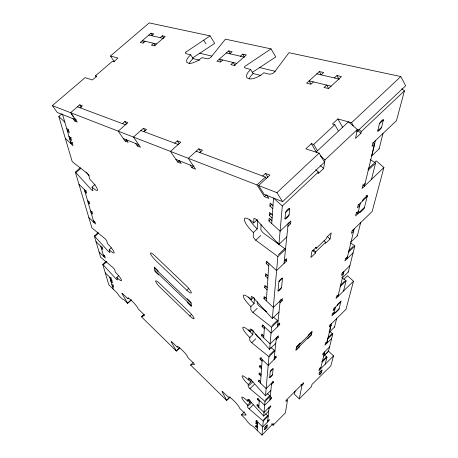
<?xml version="1.0" encoding="UTF-8"?>
<svg xmlns="http://www.w3.org/2000/svg" width="458" height="458" viewBox="0 0 458 458"><rect width="100%" height="100%" fill="white"/><g stroke="black" fill="none" stroke-linecap="round" stroke-linejoin="round"><path stroke-width="0.69" d="M322.031 370.012C316.673 373.476 319.89 378.411 322.031 370.012L319.713 372.343M249.364 399.473L247.692 401.134A8.37 1.437 45.9 0 0 241.721 397.344A8.37 1.437 45.9 0 0 247.555 405.067L247.503 406.721A2.364 0.401 45.9 0 0 249.152 408.902L262.766 420.593A2.387 0.406 45.7 0 1 263.253 421.045L262.01 435.1L253.795 427.045A2.267 0.366 45.8 0 0 252.266 425.888A4.528 0.733 45.9 0 1 249.232 423.598A4.528 0.733 45.9 0 1 246.249 419.986A2.256 0.366 45.9 0 0 244.755 418.177L241.395 414.879A2.25 0.366 45.9 0 1 241.463 414.799L246.078 415.091A2.29 0.378 45.9 0 0 244.475 412.99L239.626 408.238A7.992 1.311 46 0 0 233.975 400.83A7.992 1.311 46 0 0 228.37 397.212L223.573 392.517A2.267 0.372 46.2 0 0 221.998 391.504L226.636 400.252A2.238 0.361 46.1 0 1 226.704 400.469L230.139 397.086M247.692 401.134L247.749 399.416A2.422 0.418 45.9 0 1 249.478 400.51L263.207 415.555A2.433 0.424 45.7 0 0 263.699 416.059L268.726 411.026M249.742 378.669L248.402 379.991A8.914 1.637 45.9 0 0 242.03 376.132A8.914 1.637 45.9 0 0 248.253 384.462L248.19 386.346A2.519 0.458 45.9 0 0 249.948 388.693L264.478 400.956A2.542 0.464 45.7 0 1 264.993 401.437L263.699 416.059M248.402 379.991L248.471 378.033A2.582 0.481 45.9 0 1 250.32 379.144L264.976 395.225A2.599 0.481 45.7 0 0 265.497 395.758L270.861 390.422M252.072 329.703L250.034 331.684A10.156 2.141 46.1 0 0 242.74 327.756A10.156 2.141 46.1 0 0 249.833 337.529L249.753 339.979A2.862 0.595 46 0 0 251.751 342.721L268.365 356.198A2.897 0.601 45.8 0 1 268.961 356.73L265.497 395.758M253.32 297.597L251.11 299.727A10.975 2.513 46.2 0 0 243.204 295.811A10.975 2.513 46.2 0 0 250.881 306.568L250.784 309.436A3.092 0.698 46.1 0 0 252.942 312.453L270.936 326.657A3.126 0.71 45.9 0 1 271.577 327.224L269.619 349.311A2.971 0.635 45.8 0 1 269.018 348.704L252.244 330.258A2.943 0.63 46.1 0 0 250.16 329.004L250.034 331.684M257.184 219.708L253.698 222.983A12.95 3.521 46.7 0 0 244.32 219.325A12.95 3.521 46.7 0 0 253.377 232.555L253.24 236.546A3.635 0.973 46.6 0 0 255.782 240.238L277.084 255.959A3.681 0.99 46.2 0 1 277.846 256.6L272.35 318.522A3.217 0.75 45.9 0 1 271.697 317.863L253.52 297.843A3.189 0.744 46.2 0 0 251.253 296.572L251.11 299.727M247.555 405.067L250.034 402.605L250.12 400.635M248.253 384.462L250.892 381.858L251.007 379.161M249.833 337.529L252.85 334.592L253.028 330.292M250.881 306.568L254.138 303.431L254.367 297.918M253.377 232.555L257.219 228.931L257.596 219.846M253.698 222.983L253.892 218.546A3.773 1.048 46.7 0 1 256.589 219.811L278.155 243.639A3.819 1.059 46.3 0 0 278.928 244.406L286.788 236.906M257.316 301.839L257.247 303.196A3.086 0.716 46.1 0 0 259.4 306.219L266.676 311.904M261.094 224.506L260.86 229.355A3.63 1.002 46.6 0 0 263.384 233.053L284.744 248.637A3.675 1.019 46.2 0 1 285.506 249.272L277.846 256.6M257.339 428.075L255.724 426.49L255.787 425.493L257.425 427.102M257.573 425.013L255.925 423.392L255.988 422.379L257.631 423.982M257.694 423.049L256.051 421.44L256.114 420.404L262.737 426.885L269.201 420.398L269.315 419.362L267.695 420.982M268.989 408.502L270.678 406.813L270.798 405.679L264.014 412.458L257.064 405.691L257.138 404.546L258.879 406.24M259.228 401.3L257.453 399.582L257.533 398.391L264.65 405.301L271.594 398.38L271.72 397.178L269.985 398.912M271.485 384.451L273.3 382.642L273.443 381.319L266.132 388.579L258.633 381.337L258.718 380.008L260.596 381.817M261.003 376.064L259.091 374.226L259.176 372.835L261.1 374.684M261.512 368.799L259.56 366.927L259.652 365.473L261.615 367.356M262.056 361.093L260.058 359.181L260.155 357.664L268.193 365.352L276.014 357.641L276.18 356.112L274.222 358.041M276.145 339.51L278.206 337.489L278.39 335.783L270.1 343.912L261.564 335.817L261.673 334.094L263.814 336.126M264.335 328.672L262.153 326.611L262.274 324.808L271.056 333.109L279.586 324.768L279.786 322.947L277.645 325.037M279.952 302.824L282.208 300.631L282.431 298.576L273.334 307.404L263.957 298.622L264.089 296.549L266.442 298.748M267.077 289.742L264.672 287.504L264.816 285.317L267.226 287.567M267.884 278.258L265.417 275.968L265.566 273.666L268.044 275.968M268.749 265.938L266.212 263.596L266.367 261.157L276.603 270.604L286.502 261.094L286.771 258.633L284.286 261.014M287.882 226.384L290.549 223.847L290.859 220.962L280.096 231.187L268.955 221.048L269.138 218.128L271.938 220.67M272.126 217.979L269.315 215.426L269.504 212.443L272.333 215.008M272.779 208.699L269.917 206.111L270.111 203.014L272.997 205.613M257.178 430.365L257.768 422.024M258.799 407.38L259.308 400.115M260.505 383.146L262.159 359.582M263.694 337.832L264.461 326.875M266.298 300.814L268.92 263.516M271.731 223.573L273.523 198.068L282.334 205.997L278.928 244.406M277.434 243.742L277.554 242.316M264.678 429.472L264.976 427.177L267.209 424.938L266.962 427.303L264.695 429.518L267.06 427.079M269.688 377.449L270.249 371.61A2.055 0.338 -46.7 0 1 271.731 369.658A2.055 0.338 -46.7 0 1 273.111 368.782L272.499 374.667A2.021 0.326 -46.7 0 1 271.039 376.579A2.021 0.326 -46.7 0 1 269.688 377.449L272.499 374.667M278.017 290.933L278.911 281.681A2.582 0.538 -47.2 0 1 280.794 279.094A2.582 0.538 -47.2 0 1 282.5 278.218L281.538 287.532A2.53 0.515 -47.2 0 1 279.695 290.046A2.53 0.515 -47.2 0 1 278.017 290.933L281.538 287.532M267.587 422.018L269.104 407.368M269.859 400.103L271.623 383.134M274.067 359.564L276.323 337.809M277.456 326.852L280.164 300.78M284.034 263.464L288.179 223.515M271.623 423.879L273.06 425.282L273.306 423.301L262.01 435.1M315.762 169.752L318.356 172.036L318.11 173.691L323.634 168.481L324.985 159.928L357.343 129.477L348.412 121.839L316.06 152.125M300.145 343.74L300.276 342.979L296.538 346.672L295.937 350.416L299.635 346.752L299.761 346.002M315.247 247.349L316.306 248.305L316.507 247.102L311.835 251.614L310.885 257.511L315.499 253.051L315.699 251.871L325.678 242.23L324.109 240.816M295.089 390.88L294.483 394.298L299.286 398.901L311.486 386.626L311.99 384.411L330.836 365.885L333.521 355.866L328.541 351.217L324.533 355.231M307.765 338.084L307.621 338.846L311.291 335.21L312.047 331.329L308.337 334.998L308.194 335.771M325.678 242.23L325.455 243.427L330.029 239.007L331.22 232.904L326.588 237.376L326.359 238.595L316.306 248.305M299.286 398.901L301.931 385.407L303.528 383.81L303.757 382.642L286.084 400.361L285.912 401.471L287.521 399.857L285.454 412.813L273.06 425.282M357.343 129.477L355.511 138.408L360.915 133.312L361.288 131.555L404.431 90.873L401.838 88.715M324.625 351.881L320.543 368.885L319.713 368.106M329.617 331.357L332.296 333.401A2.49 0.635 45.1 0 1 332.823 333.853L327.745 338.909L326.651 343.46L325.632 342.51M329.869 330.069L331.008 325.323L329.989 324.379M335.359 307.215L333.727 314.016L332.697 313.066M343.941 271.491L337.918 296.566L336.911 295.65M354.171 228.937L346.975 258.879L345.939 257.951M360.377 203.094L357.818 213.754L356.358 212.472M373.024 142.627L374.587 143.961L364.431 186.234L362.81 184.826M331.374 323.8L326.983 342.074L325.3 343.752L324.974 345.132L331.666 338.456M375.371 140.692L371.707 155.938L379.138 148.856L382.997 133.45M335.531 312.23L335.33 313.032L338.926 309.476L341.061 300.94L337.397 304.564L337.191 305.4M360.051 211.596L359.748 212.85L364.196 208.545L367.539 195.182L362.976 199.585L362.656 200.896M325.226 364.184L326.972 357.217A2.342 0.561 45.1 0 0 326.48 356.788L324.476 355.219M323.606 356.124L328.46 351.269L332.823 333.853M329.084 331.981A2.542 0.653 45.1 0 0 329.348 332.239L334.512 327.098L336.647 318.568M343.546 291.019L346.099 280.806A2.84 0.83 45.2 0 0 345.498 280.307L341.731 277.588M342.429 277.794L348.298 272.029L354.824 245.963A3.063 0.973 45.3 0 0 354.177 245.436L350.668 242.998M350.731 241.566A3.143 1.002 45.4 0 0 351.063 241.876L357.395 235.71L360.669 222.628M371.478 179.467L375.577 163.094A3.584 1.345 45.7 0 0 374.799 162.504L370.345 159.682M343.935 279.191L347.456 275.727L353.502 281.195L345.979 309.299L329.611 325.552L329.256 327.069L331.008 325.323M374.192 162.842L376.236 160.89L383.924 167.508L372.159 211.476L351.996 231.044L351.441 233.38L353.605 231.284L352.288 230.111M404.431 90.873L396.462 120.666L372.823 143.114L372.051 146.371L374.587 143.961M249.186 78.696L250.423 76.446L253.091 73.526L260.888 75.467M189.286 63.307L190.534 61.252L193.087 58.578L199.579 60.193M185.948 52.046L210.085 35.879L214.705 43.39L192.509 58M319.129 374.77L321.43 372.451M263.596 419.763L267.712 415.641A2.387 0.418 45.7 0 1 268.199 416.087L263.253 421.045M322.501 360.772L326.48 356.788M326.972 357.217L322.197 361.997A2.347 0.55 45.1 0 0 321.705 361.568M320.829 367.682L319.26 369.257L318.98 370.453L333.521 355.866M264.879 427.4L267.277 424.99M329.537 346.975L322.987 353.519L322.678 354.824L324.31 353.192M256.051 421.44L257.053 420.433M255.925 423.392L256.72 422.597M255.724 426.49L256.715 425.499M257.064 405.691L258.003 404.752M265.354 400.08L269.745 395.706A2.542 0.475 45.7 0 1 270.266 396.181L264.993 401.437M328.065 337.615L332.296 333.401M248.322 405.908L251.608 402.645M241.395 414.879L244.412 411.874M257.453 399.582L258.415 398.626M249.152 408.902L253.251 404.826M249.948 388.693L254.316 384.376M258.633 381.337L259.629 380.352M270.249 371.61L273.111 368.782M340.849 301.782L333.527 309.024L333.138 310.673L334.964 308.864L333.985 307.971M296.418 347.427L311.898 332.113L311.446 334.437L296.057 349.672M334.111 312.402L332.302 314.194L331.924 315.802L339.126 308.663M338.342 294.815L336.453 296.675L336.04 298.421L353.502 281.195M259.091 374.226L260.104 373.224M249.066 385.481L252.953 381.646M269.619 349.311L275.756 343.282M260.058 359.181L261.518 357.744M269.373 355.213L274.376 350.284A2.891 0.624 45.7 0 1 274.972 350.811L268.961 356.73M340.7 285.031L344.542 281.252M346.099 280.806L340.346 286.473A2.845 0.813 45.2 0 0 340.042 286.21M259.56 366.927L260.986 365.518M227.42 399.479L229.876 397.063M349.895 265.657L341.954 273.443L341.496 275.39L343.471 273.449L342.492 272.556M253.091 73.526L250.658 69.496C248.591 71.54 245.511 74.454 246.828 77.637C249.192 80.093 253.085 78.633 255.845 77.728A12.32 5.238 -31.6 0 0 263.894 72.736C267.174 73.875 271.376 75.358 274.17 72.41L288.998 52.71L400.802 76.56L405.662 85.772L356.725 131.858M251.751 342.721L255.736 338.84M261.564 335.817L262.6 334.798M272.018 325.598L277.434 320.319A3.12 0.727 45.8 0 1 278.075 320.881L271.577 327.224M348.91 250.572L353.141 246.444M354.824 245.963L348.624 252.014A3.069 0.95 45.3 0 0 348.298 251.734M347.473 256.795L345.424 258.799L344.931 260.877L353.089 252.902M262.153 326.611L263.602 325.197M272.35 318.522L278.991 312.053M263.957 298.622L265.377 297.248M252.942 312.453L257.247 308.291M358.419 211.235L356.175 213.411L355.58 215.918L364.511 207.279M264.672 287.504L266.132 286.101M226.704 400.469L190.597 365.043L193.093 362.576M278.911 281.681L282.5 278.218M265.417 275.968L266.917 274.531M365.1 183.435L362.736 185.702L362.072 188.496L383.924 167.508M177.08 350.118L179.53 347.777M143.915 314.417L141.47 316.707A2.164 0.343 47 0 0 141.453 316.833L176.387 351.103L179.817 347.828M278.361 254.74L284.744 248.637M368.558 168.475L373.596 163.655M375.577 163.094L368.324 170.032A3.59 1.317 45.8 0 0 367.934 169.718M176.387 351.103A2.193 0.349 46.7 0 0 176.296 350.868L171.132 341.674A2.221 0.361 46.7 0 1 172.563 342.555L177.2 347.101L178.002 346.34M266.212 263.596L267.753 262.125M189.847 316.014A6.418 1.208 46.7 0 0 194.1 318.39A6.418 1.208 46.7 0 0 189.383 312.11L159.665 283.468A6.343 1.185 47.1 0 0 155.651 281.304A6.343 1.185 47.1 0 0 160.403 287.601L189.847 316.014L191.667 314.285M268.955 221.048L271.022 219.09M255.782 240.238L260.854 235.446M285.563 212.558L289.719 208.63M379.436 123.78L383.357 120.065M186.807 290.24A6.824 1.368 46.9 0 0 191.318 292.599A6.824 1.368 46.9 0 0 186.286 285.821L154.684 255.604A6.75 1.34 47.3 0 0 150.442 253.486A6.75 1.34 47.3 0 0 155.52 260.287L186.807 290.24L188.748 288.414M262.663 176.044L265.468 173.445L269.876 175.071L258.593 185.57L264.226 194.387L282.597 201.657L324.504 162.201L319.111 153.132L305.807 148.839L311.348 143.675L313.678 144.407L317.239 150.401M269.315 215.426L271.262 213.594M282.334 205.997L318.356 172.036M258.593 185.57L276.924 192.675L319.111 153.132M338.267 130.725L334.792 124.702L332.422 124.032L337.872 118.943L351.544 122.727L400.802 76.56M269.917 206.111L271.897 204.245M210.085 35.879L149.222 22.9L110.464 55.99L117.952 58.063L113.59 61.801L112.267 61.424L95.476 75.793L96.77 76.2L92.356 79.978L85.108 77.637L52.338 105.615L256.955 184.935L264.449 196.648L266.447 194.782M141.453 316.833L144.19 314.268M313.678 144.407L334.792 124.702M131.125 300.167L127.702 303.345A2.153 0.338 47.2 0 0 127.587 303.087L121.931 293.481A2.181 0.349 47.2 0 1 123.236 294.242L127.725 298.639L128.675 297.757M128.372 302.36L131.303 299.641M256.955 184.935L265.411 177.069L266.155 178.248M112.181 280.382L110.985 281.475L112.485 282.947L112.073 281.51L110.584 280.05M106.101 261.346L102.764 264.386A2.238 0.366 47.5 0 1 103.21 264.844L116.086 278.951A2.244 0.372 47.4 0 0 117.414 279.701L116.801 277.462L118.771 275.653M334.403 77.934L336.985 75.559L341.508 76.589L328.512 88.554L324.035 87.461L326.634 85.073L328.621 88.56M113.252 284.968L112.267 285.872L113.739 287.315L113.338 285.906L111.844 284.447M111.197 277.806L110.195 278.722L111.689 280.187L111.271 278.733L105.283 272.871M321.15 74.872L323.703 72.536L319.358 71.545L306.602 83.19L310.896 84.243L313.467 81.896M104.796 255.57L103.76 256.514L100.783 246.261M103.21 264.844L106.794 261.581M102.226 247.068L101.27 247.933L102.867 249.478L102.386 247.812L95.991 241.606M190.104 165.04L191.908 167.737L193.906 165.922M98.121 232.624L94.337 236.036A2.382 0.418 47.7 0 1 94.812 236.517L108.5 251.522A2.387 0.418 47.6 0 0 109.891 252.255L109.199 249.73L111.3 247.818M199.883 152.577L202.516 150.195L198.801 148.821L188.29 158.319L195.555 169.185L191.908 167.737M94.812 236.517L98.688 233.019M174.727 143.171L177.292 140.881L180.79 142.169L170.479 151.415L177.67 162.058L179.147 160.729M94.903 221.466L93.867 222.393L84.324 189.475M92.001 211.573L90.993 212.478L92.699 214.121L92.15 212.191L90.432 210.543M88.995 201.48L88.045 202.321L89.791 203.993L89.213 201.984L87.461 200.306M85.984 190.637L84.93 191.576L86.711 193.276L86.11 191.181L78.982 184.368M135.602 143.463L137.348 145.988L138.877 144.636M80.31 167.748L75.341 172.111A2.719 0.532 48.3 0 1 75.873 172.655L91.4 189.698A2.714 0.538 48.2 0 0 92.957 190.534L92.041 187.122L95.035 184.465M240.364 56.208L242.734 54.101L246.33 54.92L234.399 65.511L230.843 64.641L233.231 62.528L235.08 65.557M229.779 53.758L232.126 51.685L228.656 50.901L216.937 61.24L220.367 62.076L222.725 59.992M144.03 131.698L146.503 129.511L143.325 128.337L133.444 137.056L140.469 147.236L137.348 145.988M122.469 123.637L124.879 121.525L127.885 122.635L118.187 131.143L125.137 141.121L126.643 139.793M75.873 172.655L80.843 168.286M252.192 72.433L275.779 56.947L271.039 48.88L244.927 66.358A3.464 1.454 -32 0 0 244.601 67.818L250.658 69.496M71.236 137.4L69.627 138.791L71.574 140.629L70.847 138.093L68.895 136.249M72.679 142.449L71.087 143.829L62.609 114.569M68.637 129.751L67.337 130.879L69.307 132.734L68.557 130.129L66.576 128.263M73.08 118.714L74.74 121.032L76.28 119.704M80.053 107.779L82.337 105.815L79.726 104.848L70.606 112.697L77.31 122.057L74.74 121.032M160.168 37.676L162.344 35.804L165.241 36.463L154.289 45.897L151.426 45.199L153.619 43.315L155.153 45.691M151.638 35.701L153.791 33.852L150.991 33.216L140.217 42.451L142.982 43.132L145.152 41.272M92.041 187.122A9.624 1.929 48.2 0 0 97.485 189.44A9.624 1.929 48.2 0 0 89.923 179.381L88.995 175.998A2.788 0.567 48.3 0 0 86.802 173.072L72.73 162.052A2.777 0.555 48.5 0 1 72.215 161.6L58.824 116.527L62.065 113.744M141.47 316.707L144.447 315.539A2.198 0.355 47 0 0 142.781 313.387L138.247 308.95A7.671 1.237 47.1 0 0 132.379 301.387A7.671 1.237 47.1 0 0 127.725 298.639M271.039 48.88L225.428 39.153L210.978 57.158L209.999 57.885A3.286 1.317 -32.4 0 1 208.27 58.693L206.976 58.796L202.024 57.588A11.29 4.528 -32.6 0 1 196.648 61.246C193.774 62.465 189.469 64.87 186.755 62.236L186.664 60.181L187.23 58.882A11.29 4.523 -32.5 0 1 190.711 54.817L193.087 58.578M148.839 35.06L163.059 38.346M226.321 52.962L243.954 57.032M316.816 73.87L338.914 78.976M199.379 53.122L211.825 56.105M259.308 67.486L275.304 71.316M156.487 44.008L142.375 40.602L143.904 42.949M236.792 63.387L219.285 59.162L220.882 61.75M331.117 86.156L309.161 80.854L310.816 83.717M190.711 54.817L185.971 53.655L185.484 53.122A3.195 1.242 -33 0 1 185.954 52.046M77.471 106.817L125.469 124.759M140.864 130.513L178.219 144.476M196.179 151.192L265.411 177.069M123.402 138.637L138.722 144.699M175.878 159.407L193.745 166.483M125.137 141.121L128.148 142.323L126.414 139.827M177.67 162.058L181.179 163.46L179.381 160.798M264.449 196.648L268.857 198.406L266.991 195.474M273.386 317.154L277.434 320.319M260.82 339.389L257.728 336.899A2.857 0.613 46 0 1 255.736 334.151M270.707 347.33L274.376 350.284M267.129 393.514L269.745 395.706M265.755 413.963L267.712 415.641M358.694 129.333L361.288 131.555M357.297 130.215L360.915 133.312M366.165 195.595L367.207 196.511L358.093 205.299L357.48 207.886L359.753 205.694L358.167 204.302M320.262 155.8L324.985 159.928M320.537 165.762L323.634 168.481M327.424 236.66L330.029 239.007M288.987 222.439L290.549 223.847M313.61 249.976L315.699 251.871M312.367 250.211L315.499 253.051M285.025 259.738L286.502 261.094M280.748 299.269L282.208 300.631M58.824 116.527L64.801 122.143M278.573 323.817L279.586 324.768M298.668 345.842L299.635 346.752M277.222 336.561L278.206 337.489M70.366 141.327L72.301 143.159L73.017 145.65L65.317 138.368M275.006 356.679L276.014 357.641M300.929 384.451L301.931 385.407M154.403 267.941L191.089 303.173M272.367 381.743L273.3 382.642M154.89 270.592L191.364 305.646M93.329 220.538L95.012 222.159L95.545 224.014L88.846 217.55M103.29 254.9L104.865 256.434L105.323 258.037L99.065 251.946M127.702 303.345L124.593 300.293A2.147 0.338 47.2 0 0 123.334 299.389A4.294 0.681 47.2 0 1 120.82 297.58A4.294 0.681 47.2 0 1 117.803 293.962A2.141 0.338 47.3 0 0 116.298 292.152L108.838 284.836L102.764 264.386M86.064 172.059L89.155 175.46M52.338 105.615L57.273 112.456L75.627 119.721L74.625 118.324M71.614 114.105L73.623 116.916M79.726 104.848L81.392 107.201M95.476 75.793L96.272 76.95M124.879 121.525L126.603 124.026M143.325 128.337L145.072 130.896M110.464 55.99L114.34 61.75M177.292 140.881L179.072 143.549M198.801 148.821L200.604 151.558M150.991 33.216L152.503 35.564M162.344 35.804L163.867 38.186M265.468 173.445L267.941 177.361M276.924 192.675L282.597 201.657M203.696 40.149L206.02 43.899M228.656 50.901L230.477 53.884M242.734 54.101L244.561 57.136M311.348 143.675L316.386 152.136M337.872 118.943L342.75 127.45M319.358 71.545L321.104 74.608M351.544 122.727L353.278 125.784M336.985 75.559L339.086 79.303M75.341 172.111L91.909 227.861A2.427 0.429 47.8 0 0 92.367 228.279L104.934 238.618A2.445 0.441 47.7 0 1 106.834 241.103L107.556 243.725A8.456 1.5 47.6 0 1 114.134 252.306A8.456 1.5 47.6 0 1 109.199 249.73M94.337 236.036L100.617 257.161A2.284 0.384 47.6 0 0 101.046 257.556L112.931 267.541A2.296 0.389 47.4 0 1 114.712 269.842L115.347 272.155A7.946 1.328 47.4 0 1 121.502 280.101A7.946 1.328 47.4 0 1 116.801 277.462M109.771 277.262L113.212 289.13M158.016 271.439L157.861 270.552L154.226 267.06L155.039 271.485L158.64 274.943L158.485 274.073M187.362 299.624L187.265 298.788L190.98 302.354L191.438 306.476L187.763 302.938L187.66 302.114M379.138 148.856A3.704 1.437 45.9 0 1 378.943 148.684M357.395 235.71A3.137 1.025 45.3 0 1 357.068 235.401M348.298 272.029A2.903 0.87 45.2 0 1 348.149 271.892M334.512 327.098A2.536 0.664 45.1 0 1 334.248 326.846M327.481 338.674A2.496 0.624 45.1 0 1 327.745 338.909M328.46 351.269A2.387 0.584 45.1 0 1 328.209 351.028M257.219 228.931A12.933 3.572 46.7 0 1 249.633 219.76M254.138 303.431A10.963 2.548 46.2 0 1 248.482 296.967M252.85 334.592A10.145 2.175 46 0 1 248.476 329.8M177.2 347.101A7.815 1.277 46.6 0 1 182.318 350.267A7.815 1.277 46.6 0 1 188.083 357.761L192.772 362.347A2.238 0.366 46.5 0 1 194.41 364.476L190.643 364.94A2.204 0.355 46.5 0 0 190.597 365.043M250.034 402.605A8.364 1.46 45.9 0 1 248.133 400.641M250.892 381.858A8.908 1.66 45.9 0 1 248.866 379.768M289.072 214.871A2.96 0.704 -47.8 0 1 286.908 217.934A2.96 0.704 -47.8 0 1 284.968 218.764M381.611 127.198A2.903 0.658 -49.1 0 1 379.361 130.307A2.903 0.658 -49.1 0 1 377.73 130.868M285.574 212.495L284.962 218.827L289.067 214.939L289.725 208.562A3 0.721 -47.9 0 0 287.767 209.38A3 0.721 -47.9 0 0 285.574 212.495M379.453 123.7L377.713 130.942L381.594 127.272L383.38 119.99A2.943 0.67 -49.2 0 0 381.737 120.534A2.943 0.67 -49.2 0 0 379.453 123.7"/></g></svg>
